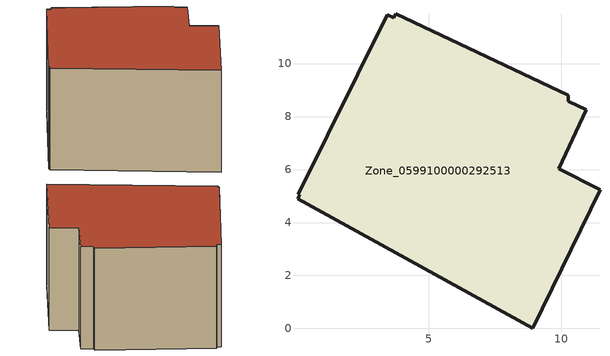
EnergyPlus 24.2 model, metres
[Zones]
Zone_0599100000292513
 floor ground (C_G): 9.92,6.03 11.47,5.23 8.92,0 0.04,4.9 0.12,5.05 0.07,5.06 3.44,11.85 3.67,11.74 3.75,11.89 10.26,8.8 10.28,8.58 10.95,8.26 z0
 wall outside (C_F): 11.47,5.23 9.92,6.03 10.95,8.26 10.28,8.58 10.26,8.8 3.75,11.89 3.67,11.74 3.44,11.85 0.07,5.06 0.12,5.05 0.04,4.9 8.92,0 11.47,5.23 z0:6.74
 roof outside (C_R): 10.28,8.58 10.26,8.8 3.75,11.89 3.67,11.74 3.44,11.85 0.07,5.06 0.12,5.05 0.04,4.9 8.92,0 11.47,5.23 9.92,6.03 10.95,8.26 z6.74
[BUILDING]
Pand.0599100000292513: North Axis=0; Terrain=City; Loads Convergence Tolerance Value=0.04; Temperature Convergence Tolerance Value=0.4; Solar Distribution=FullExterior; Maximum Number of Warmup Days=25; Minimum Number of Warmup Days=1
[Site:Location]
Rotterdam.The.Hague.AP_ZH_NLD Design_Conditions: Latitude=51.96; Longitude=4.45; Time Zone=1; Elevation=-4.5
[SITE:GROUNDTEMPERATURE:BUILDINGSURFACE]
18, 18, 18, 18, 18, 18, 18, 18, 18, 18, 18, 18
[MATERIAL] Thermal Absorptance=0.9; Solar Absorptance=0.7; Visible Absorptance=0.7
Name | Roughness | Thickness | Conductivity | Density | Specific Heat
G.D.1965 | MediumSmooth | 0.15 | 1 | 540 | 1210
F.D.1965 | Rough | 0.3 | 0.857143 | 1920 | 840
R.D.1965 | MediumRough | 0.2 | 0.08 | 1500 | 1000
[CONSTRUCTION]
C_G: G.D.1965
C_F: F.D.1965
C_R: R.D.1965
[ZONE]
Zone_0599100000292513: Type=1; Multiplier=1; Ceiling Height=Autocalculate; Volume=Autocalculate; Floor Area=autocalculate; Part of Total Floor Area=Yes
[ZONEINFILTRATION:DESIGNFLOWRATE]
Infil_Zone_0599100000292513: Zone or ZoneList or Space or SpaceList=Zone_0599100000292513; Schedule=AlwaysOn; Design Flow Rate Calculation Method=Flow/Area; Flow Rate per Floor Area=0.0042; Constant Term Coefficient=1; Temperature Term Coefficient=0; Velocity Term Coefficient=0; Velocity Squared Term Coefficient=0
[HVACTEMPLATE:ZONE:IDEALLOADSAIRSYSTEM]
Zone_0599100000292513: Maximum Heating Supply Air Temperature=50; Minimum Cooling Supply Air Temperature=13; Maximum Heating Supply Air Humidity Ratio=0.0156; Minimum Cooling Supply Air Humidity Ratio=0.0077; Heating Limit=NoLimit; Cooling Limit=NoLimit; Dehumidification Control Type=ConstantSensibleHeatRatio; Cooling Sensible Heat Ratio=0.7; Dehumidification Setpoint=60; Humidification Control Type=None; Humidification Setpoint=30; Outdoor Air Method=None; Outdoor Air Flow Rate per Person=0.00944; Outdoor Air Flow Rate per Zone Floor Area=0; Outdoor Air Flow Rate per Zone=0; Demand Controlled Ventilation Type=None; Outdoor Air Economizer Type=NoEconomizer; Heat Recovery Type=None; Sensible Heat Recovery Effectiveness=0.7; Latent Heat Recovery Effectiveness=0.65
[ZONECONTROL:THERMOSTAT]
ThermostatControl_Zone_0599100000292513: Zone or ZoneList=Zone_0599100000292513; Control Type Schedule=DualSetpointControlType; Control 1=Thermostat_Zone_0599100000292513; Temperature Difference Between Cutout And Setpoint=0
[THERMOSTATSETPOINT:DUALSETPOINT]
Thermostat_Zone_0599100000292513: Heating Setpoint Temperature Schedule=HeatingSetpoint_Zone_0599100000292513; Cooling Setpoint Temperature Schedule=CoolingSetpoint_Zone_0599100000292513
[SCHEDULE:COMPACT]
HeatingSetpoint_Zone_0599100000292513: Through: 12/31, For: AllDays, Until: 24:00, 21
CoolingSetpoint_Zone_0599100000292513: Through: 12/31, For: AllDays, Until: 24:00, 24
DualSetpointControlType: Through: 12/31, For: AllDays, Until: 24:00, 4
AlwaysOn: Through: 12/31, For: AllDays, Until: 24:00, 1
